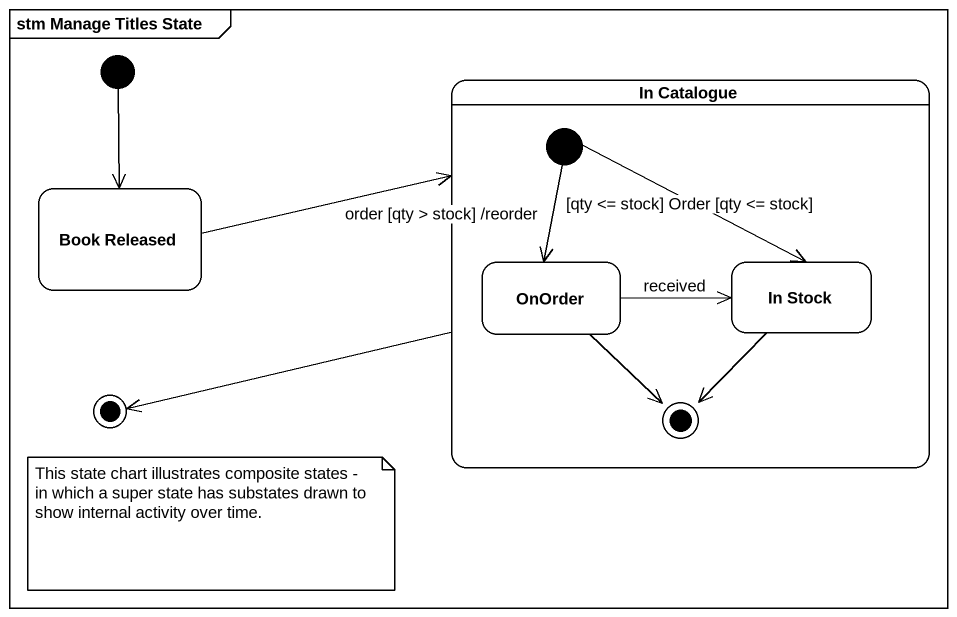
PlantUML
@startuml
mainframe stm Manage Titles State
hide empty description
state "In Catalogue" as In_Catalogue {
  state OnOrder
  state "In Stock" as In_Stock
  [*] --> OnOrder : order [qty > stock] /reorder
  [*] --> In_Stock : [qty <= stock] Order [qty <= stock]
  OnOrder --> [*]
  In_Stock --> [*]
}
state "Book Released" as Book_Released
[*] --> Book_Released
Book_Released -right-> In_Catalogue
OnOrder -right-> In_Stock : received
In_Catalogue -left-> [*]
note as N1
  This state chart illustrates composite states - in which a super state has substates drawn to show internal activity over time.
end note
@enduml
